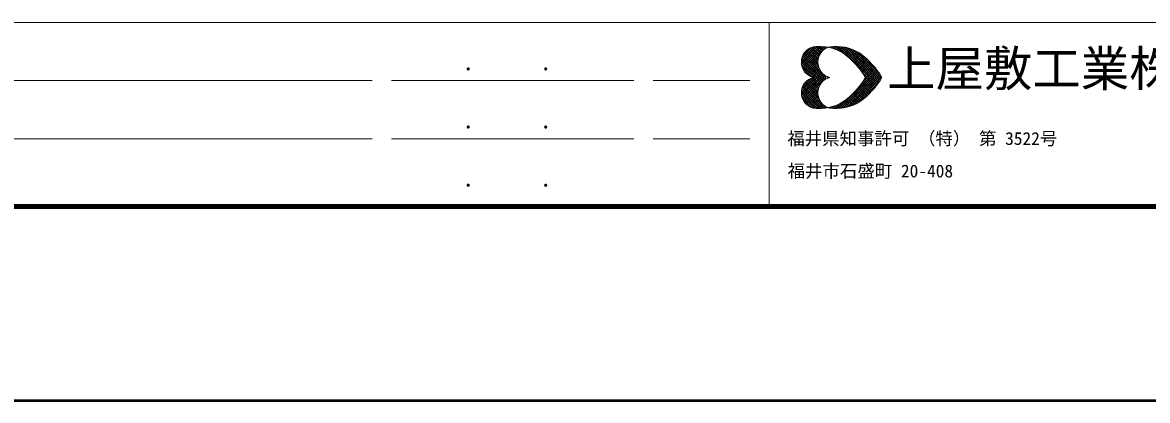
# Model space of a CAD drawing. Units: millimetres at full size, sheet at 1:200; details may follow other scales. Extents: x 0 to 84000, y 0 to 59400.
# Drawn here: x 14372 to 37600, y 0 to 7800 of the extents above; entities that cross this region are included whole.
import ezdxf
from ezdxf.enums import TextEntityAlignment as Align

# ---------------------------------------------------------------- set-up
doc = ezdxf.new("R2010")
doc.units = ezdxf.units.MM
doc.header["$LTSCALE"] = 200
for name, color, linetype, lineweight in [('D-TTL', 2, 'Continuous', 140), ('D-TTL-FRAM', 2, 'Continuous', 13), ('D-TTL-LINE', 7, 'Continuous', 13), ('D-TTL-TXT', 7, 'Continuous', 13)]:
    doc.layers.add(name, color=color, linetype=linetype, lineweight=lineweight)
doc.styles.add('ＭＳ ゴシック', font='')
doc.styles.get('ＭＳ ゴシック').set_extended_font_data('MS Gothic')

msp = doc.modelspace()

# ---------------------------------------------------------------- linework, layer by layer
at = {"layer": 'D-TTL'}
msp.add_line((4000, 4000), (80000, 4000), dxfattribs=at)
at = {"layer": 'D-TTL', "lineweight": 50}
msp.add_line((0, 0), (84000, 0), dxfattribs=at)
at = {"layer": 'D-TTL-FRAM'}
for p, q in [((80000, 7800), (4000, 7800)), ((4000, 4000), (80000, 4000))]:
    msp.add_line(p, q, dxfattribs=at)
at = {"layer": 'D-TTL-LINE'}
for p, q in [((29792.2, 7800), (45792.2, 7800)), ((29792.2, 4000), (29792.2, 7800)), ((21592.2, 6600), (4600, 6600)), ((26992.2, 6600), (21992.2, 6600)), ((27392.2, 6600), (29392.2, 6600)), ((21592.2, 5400), (4600, 5400)), ((26992.2, 5400), (21992.2, 5400)), ((27392.2, 5400), (29392.2, 5400)), ((45792.2, 4000), (29792.2, 4000))]:
    msp.add_line(p, q, dxfattribs=at)
at = {"layer": 'D-TTL-TXT'}
for p, q in [((30453.9, 6983.4), (30774.8, 7304.2)), ((30458.1, 6937.6), (30824.8, 7304.2)), ((30458.1, 7033.4), (30724.8, 7300.1)), ((30466.4, 6900.1), (30870.6, 7304.2)), ((30474.8, 6862.6), (30912.3, 7300.1)), ((30478.9, 7100.1), (30658.1, 7283.4)), ((30491.4, 6833.4), (30958.1, 7295.9)), ((30553.9, 7216.7), (30795.6, 6975.1)), ((30578.9, 7237.6), (30795.6, 7020.9)), ((30608.1, 7254.2), (30803.9, 7058.4)), ((30637.3, 7275.1), (30816.4, 7095.9)), ((30670.6, 7287.6), (30828.9, 7129.2)), ((30708.1, 7300.1), (30845.6, 7158.4)), ((30749.8, 7304.2), (30866.4, 7183.4)), ((30795.6, 7304.2), (30887.3, 7212.6)), ((30841.4, 7304.2), (30912.3, 7233.4)), ((30891.4, 7304.2), (30941.4, 7254.2)), ((30941.4, 7300.1), (30970.6, 7270.9)), ((30983.1, 7275.1), (30995.6, 7291.7)), ((30999.8, 7287.6), (31003.9, 7287.6)), ((31033.1, 7283.4), (31053.9, 7300.1)), ((31037.3, 7300.1), (31058.1, 7275.1)), ((31070.6, 7270.9), (31103.9, 7304.2)), ((31083.1, 7300.1), (31128.9, 7254.2)), ((31108.1, 7262.6), (31153.9, 7304.2)), ((31128.9, 7300.1), (31199.8, 7229.2)), ((31145.6, 7250.1), (31199.8, 7304.2)), ((31174.8, 7304.2), (31295.6, 7179.2)), ((31178.9, 7237.6), (31245.6, 7304.2)), ((31212.3, 7220.9), (31287.3, 7295.9)), ((31220.6, 7300.1), (31858.1, 6666.7)), ((31241.4, 7204.2), (31324.8, 7291.7)), ((31270.6, 7300.1), (31903.9, 6666.7)), ((31274.8, 7191.7), (31366.4, 7283.4)), ((31303.9, 7170.9), (31403.9, 7275.1)), ((31324.8, 7291.7), (31949.7, 6666.7)), ((31328.9, 7154.2), (31441.4, 7262.6)), ((31358.1, 7133.4), (31478.9, 7254.2)), ((31383.1, 7283.4), (31999.7, 6666.7)), ((31383.1, 7112.6), (31512.3, 7237.6)), ((31412.3, 7091.7), (31545.6, 7225.1)), ((31437.3, 7070.9), (31574.8, 7212.6)), ((31449.8, 7262.6), (32045.6, 6666.7)), ((31520.6, 7237.6), (32091.4, 6666.7)), ((30453.9, 6987.6), (30774.8, 6666.7)), ((30458.1, 7029.2), (30824.8, 6666.7)), ((30466.4, 7066.7), (30870.6, 6666.7)), ((30478.9, 7104.2), (30916.4, 6666.7)), ((30495.6, 7133.4), (30962.3, 6666.7)), ((30508.1, 7166.7), (30820.6, 6858.4)), ((30508.1, 6800.1), (30828.9, 7120.9)), ((30528.9, 6775.1), (30803.9, 7050.1)), ((30533.1, 7191.7), (30799.8, 6925.1)), ((30549.8, 6750.1), (30795.6, 6995.9)), ((31462.3, 7050.1), (31608.1, 7195.9)), ((31483.1, 7025.1), (31637.3, 7179.2)), ((31508.1, 7004.2), (31666.4, 7158.4)), ((31533.1, 6979.2), (31691.4, 7141.7)), ((31553.9, 6954.2), (31720.6, 7120.9)), ((31578.9, 6929.2), (31745.6, 7095.9)), ((31599.8, 6904.2), (31770.6, 7075.1)), ((31612.3, 7191.7), (32070.6, 6737.6)), ((31620.6, 6879.2), (31795.6, 7054.2)), ((31641.4, 6854.2), (31820.6, 7033.4)), ((31662.3, 6829.2), (31845.6, 7008.4)), ((31683.1, 6800.1), (31870.6, 6983.4)), ((31803.9, 7050.1), (31916.4, 6933.4)), ((30458.1, 6933.4), (30728.9, 6666.7)), ((30474.8, 6875.1), (30670.6, 6675.1)), ((30574.8, 6729.2), (30795.6, 6950.1)), ((30603.9, 6708.4), (30808.1, 6912.6)), ((30633.1, 6691.7), (30816.4, 6875.1)), ((30666.4, 6675.1), (30828.9, 6841.7)), ((30699.8, 6666.7), (30845.6, 6808.4)), ((30749.8, 6666.7), (30866.4, 6783.4)), ((30795.6, 6666.7), (30887.3, 6758.4)), ((31703.9, 6775.1), (31891.4, 6962.6)), ((31703.9, 6770.9), (31808.1, 6666.7)), ((31720.6, 6745.9), (31912.2, 6937.6)), ((31741.4, 6716.7), (31937.2, 6912.6)), ((31758.1, 6687.6), (31958.1, 6887.6)), ((31783.1, 6666.7), (31978.9, 6862.6)), ((31828.9, 6666.7), (31999.7, 6833.4)), ((31878.9, 6666.7), (32020.6, 6808.4)), ((31924.7, 6666.7), (32041.4, 6779.2)), ((31970.6, 6666.7), (32058.1, 6754.2)), ((30453.9, 6341.8), (30774.8, 6662.6)), ((30458.1, 6300.1), (30824.8, 6662.6)), ((30458.1, 6395.9), (30728.9, 6662.6)), ((30466.4, 6262.6), (30870.6, 6662.6)), ((30474.8, 6454.3), (30670.6, 6654.2)), ((30478.9, 6225.1), (30916.4, 6662.6)), ((30495.6, 6195.9), (30962.3, 6662.6)), ((30508.1, 6529.2), (30828.9, 6208.4)), ((30528.9, 6554.2), (30803.9, 6279.3)), ((30549.8, 6579.2), (30795.6, 6333.4)), ((30574.8, 6600.1), (30795.6, 6379.3)), ((30603.9, 6620.9), (30808.1, 6416.8)), ((30633.1, 6637.6), (30816.4, 6454.3)), ((30666.4, 6654.2), (30828.9, 6487.6)), ((30699.8, 6662.6), (30845.6, 6520.9)), ((30749.8, 6662.6), (30866.4, 6545.9)), ((30795.6, 6662.6), (30887.3, 6570.9)), ((30841.4, 6666.7), (30908.1, 6733.4)), ((30841.4, 6662.6), (30908.1, 6595.9)), ((30887.3, 6666.7), (30937.3, 6712.6)), ((30887.3, 6662.6), (30937.3, 6616.7)), ((30937.3, 6666.7), (30966.4, 6695.9)), ((30937.3, 6662.6), (30966.4, 6633.4)), ((30983.1, 6666.7), (30999.8, 6679.2)), ((30983.1, 6662.6), (30999.8, 6650.1)), ((30995.6, 6679.2), (31012.3, 6666.7)), ((30995.6, 6650.1), (31012.3, 6662.6)), ((31028.9, 6666.7), (31033.1, 6666.7)), ((31028.9, 6662.6), (31033.1, 6662.6)), ((31220.6, 6029.3), (31858.1, 6662.6)), ((31270.6, 6029.3), (31903.9, 6662.6)), ((31324.8, 6037.6), (31949.7, 6662.6)), ((31383.1, 6045.9), (31999.7, 6662.6)), ((31449.8, 6066.8), (32045.6, 6662.6)), ((31520.6, 6091.8), (32091.4, 6662.6)), ((31612.3, 6137.6), (32070.6, 6591.7)), ((31683.1, 6529.2), (31870.6, 6345.9)), ((31703.9, 6558.4), (31808.1, 6662.6)), ((31703.9, 6554.2), (31891.4, 6366.8)), ((31720.6, 6583.4), (31912.2, 6391.8)), ((31741.4, 6612.6), (31937.2, 6416.8)), ((31758.1, 6641.7), (31958.1, 6441.8)), ((31783.1, 6662.6), (31978.9, 6466.8)), ((31828.9, 6662.6), (31999.7, 6495.9)), ((31878.9, 6662.6), (32020.6, 6520.9)), ((31924.7, 6662.6), (32041.4, 6550.1)), ((31970.6, 6662.6), (32058.1, 6575.1)), ((32016.4, 6666.7), (32078.9, 6725.1)), ((32016.4, 6662.6), (32078.9, 6604.2)), ((32066.4, 6666.7), (32095.6, 6695.9)), ((32066.4, 6662.6), (32095.6, 6633.4)), ((32112.2, 6666.7), (32116.4, 6666.7)), ((32112.2, 6662.6), (32116.4, 6662.6)), ((30453.9, 6345.9), (30774.8, 6025.1)), ((30458.1, 6391.8), (30824.8, 6025.1)), ((30458.1, 6295.9), (30724.8, 6029.3)), ((30466.4, 6429.3), (30870.6, 6025.1)), ((30474.8, 6466.8), (30912.3, 6029.3)), ((30491.4, 6495.9), (30958.1, 6033.4)), ((30508.1, 6162.6), (30820.6, 6470.9)), ((30533.1, 6137.6), (30799.8, 6404.3)), ((30553.9, 6112.6), (30795.6, 6354.3)), ((30578.9, 6091.8), (30795.6, 6308.4)), ((31462.3, 6279.3), (31608.1, 6133.4)), ((31483.1, 6304.3), (31637.3, 6150.1)), ((31508.1, 6325.1), (31666.4, 6170.9)), ((31533.1, 6350.1), (31691.4, 6187.6)), ((31553.9, 6375.1), (31720.6, 6208.4)), ((31578.9, 6400.1), (31745.6, 6233.4)), ((31599.8, 6425.1), (31770.6, 6254.3)), ((31620.6, 6450.1), (31795.6, 6275.1)), ((31641.4, 6475.1), (31820.6, 6295.9)), ((31662.3, 6500.1), (31845.6, 6320.9)), ((31803.9, 6279.3), (31916.4, 6395.9)), ((30478.9, 6229.3), (30658.1, 6045.9)), ((30608.1, 6075.1), (30803.9, 6270.9)), ((30637.3, 6054.3), (30816.4, 6233.4)), ((30670.6, 6041.8), (30828.9, 6200.1)), ((30708.1, 6029.3), (30845.6, 6170.9)), ((30749.8, 6025.1), (30866.4, 6145.9)), ((30795.6, 6025.1), (30887.3, 6116.8)), ((30841.4, 6025.1), (30912.3, 6095.9)), ((30891.4, 6025.1), (30941.4, 6075.1)), ((30941.4, 6029.3), (30970.6, 6058.4)), ((30983.1, 6054.3), (30995.6, 6037.6)), ((30999.8, 6041.8), (31003.9, 6041.8)), ((31033.1, 6045.9), (31053.9, 6029.3)), ((31037.3, 6029.3), (31058.1, 6054.3)), ((31070.6, 6058.4), (31103.9, 6025.1)), ((31083.1, 6029.3), (31128.9, 6075.1)), ((31108.1, 6066.8), (31153.9, 6025.1)), ((31128.9, 6029.3), (31199.8, 6100.1)), ((31145.6, 6079.3), (31199.8, 6025.1)), ((31174.8, 6025.1), (31295.6, 6150.1)), ((31178.9, 6091.8), (31245.6, 6025.1)), ((31212.3, 6108.4), (31287.3, 6033.4)), ((31241.4, 6125.1), (31324.8, 6037.6)), ((31274.8, 6137.6), (31366.4, 6045.9)), ((31303.9, 6158.4), (31403.9, 6054.3)), ((31328.9, 6175.1), (31441.4, 6066.8)), ((31358.1, 6195.9), (31478.9, 6075.1)), ((31383.1, 6216.8), (31512.3, 6091.8)), ((31412.3, 6237.6), (31545.6, 6104.3)), ((31437.3, 6258.4), (31574.8, 6116.8))]:
    msp.add_line(p, q, dxfattribs=at)
for centre, radius, start, end in [((30782.2, 6982.5), 327.9, 105.2024, 254.7976), ((30823.7, 6367.8), 939.8, 58.71735, 97.79751), ((31124.5, 6982.5), 327.9, 105.2024, 254.7976), ((31166.1, 6367.8), 939.8, 58.71735, 97.79751), ((30340, 5814), 1669, 30.69974, 54.3922), ((30682.3, 5814), 1669, 30.69974, 54.3922), ((30782.2, 6349.7), 327.9, 105.2024, 254.7976), ((31124.5, 6349.7), 327.9, 105.2024, 254.7976), ((30340, 7518.2), 1669, 305.6078, 329.30026), ((30682.3, 7518.2), 1669, 305.6078, 329.30026), ((30823.7, 6964.4), 939.8, 262.20249, 301.28265), ((31166.1, 6964.4), 939.8, 262.20249, 301.28265)]:
    msp.add_arc(centre, radius, start, end, dxfattribs=at)

# ---------------------------------------------------------------- texts
at = {"layer": 'D-TTL-TXT', "style": 'ＭＳ ゴシック'}
for s, height, p in [('上屋敷工業株式会社', 733.1, (32222.6, 6263.8)), ('.', 366.6, (23450, 6704)), ('.', 366.6, (25050, 6704)), ('.', 366.6, (23450, 5504)), ('.', 366.6, (25050, 5504)), ('福井県知事許可 （特） 第 3522号', 263.9, (30162.9, 5195.4)), ('福井市石盛町 20-408', 263.9, (30170.2, 4523.7)), ('.', 366.6, (23450, 4304)), ('.', 366.6, (25050, 4304))]:
    msp.add_text(s, height=height, dxfattribs=at).set_placement(p, align=Align.BOTTOM_LEFT)

doc.saveas('drawing.dxf')
